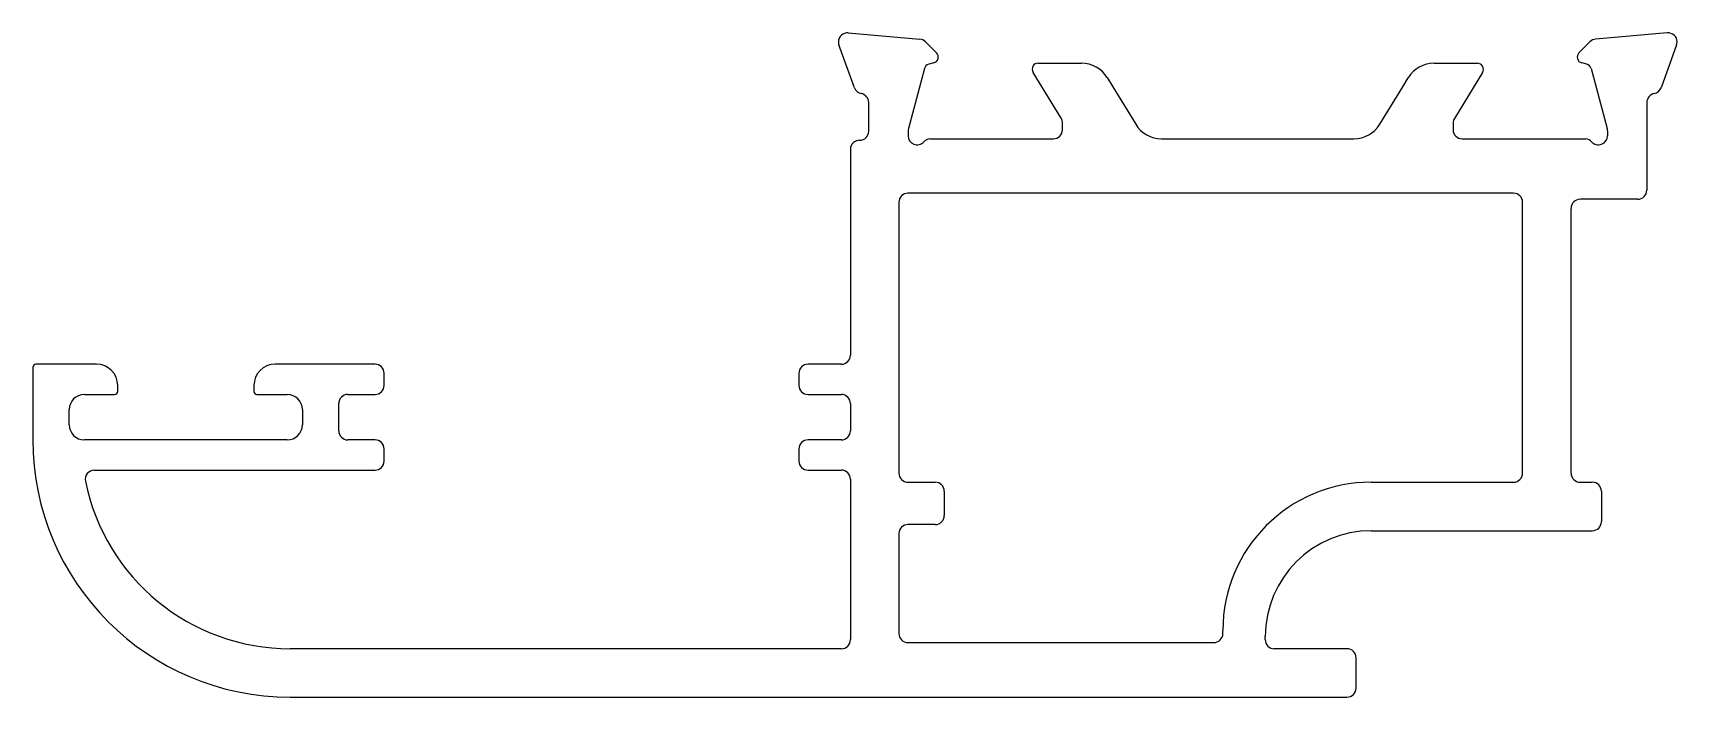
# Model space of a CAD drawing. Extents: x 431.8 to 486.1, y 755.5 to 777.5.
import ezdxf

# ---------------------------------------------------------------- set-up
doc = ezdxf.new("R2010")
doc.units = 0
doc.layers.get('0').update_dxf_attribs({"linetype": 'CONTINUOUS'})

msp = doc.modelspace()

# ---------------------------------------------------------------- linework, layer by layer
for p, q in [((458.683, 777.457), (461.048, 777.25)), ((461.234, 777.164), (461.598, 776.8)), ((482.815, 776.8), (483.179, 777.164)), ((485.73, 777.457), (483.365, 777.25)), ((458.888, 775.645), (458.374, 777.058)), ((486.039, 777.058), (485.525, 775.645)), ((461.198, 776.279), (460.667, 774.297)), ((461.508, 776.465), (461.339, 776.42)), ((465.713, 774.635), (464.786, 776.154)), ((464.957, 776.458), (466.382, 776.458)), ((478.031, 776.457), (479.457, 776.457)), ((479.627, 776.152), (478.701, 774.634)), ((483.074, 776.42), (482.905, 776.465)), ((483.215, 776.279), (483.746, 774.297)), ((467.236, 775.979), (467.42, 775.677)), ((467.42, 775.677), (468.176, 774.438)), ((476.238, 774.438), (476.993, 775.676)), ((476.993, 775.676), (477.178, 775.978)), ((459.357, 774.209), (459.357, 775.159)), ((485.057, 775.159), (485.057, 772.259)), ((465.757, 774.258), (465.757, 774.479)), ((478.657, 774.478), (478.657, 774.257)), ((459.057, 773.909), (459.054, 773.909)), ((460.657, 774.219), (460.657, 774.059)), ((461.383, 773.958), (465.457, 773.958)), ((469.03, 773.959), (475.384, 773.959)), ((478.957, 773.957), (483.043, 773.957)), ((483.757, 774.219), (483.757, 774.059)), ((458.754, 773.609), (458.754, 766.811)), ((460.354, 771.86), (460.354, 762.913)), ((480.654, 772.16), (460.654, 772.16)), ((480.954, 762.913), (480.954, 771.86)), ((482.554, 762.913), (482.554, 771.659)), ((484.757, 771.959), (482.854, 771.959)), ((431.754, 766.411), (431.754, 764.011)), ((433.854, 766.511), (431.854, 766.511)), ((443.054, 766.511), (439.754, 766.511)), ((458.454, 766.511), (457.354, 766.511)), ((434.554, 765.611), (434.554, 765.811)), ((439.054, 765.811), (439.054, 765.611)), ((443.354, 765.811), (443.354, 766.211)), ((457.054, 766.211), (457.054, 765.811)), ((433.454, 765.511), (434.454, 765.511)), ((439.154, 765.511), (440.154, 765.511)), ((441.854, 764.311), (441.854, 765.211)), ((442.154, 765.511), (443.054, 765.511)), ((457.354, 765.511), (458.454, 765.511)), ((458.754, 765.211), (458.754, 764.311)), ((432.954, 764.511), (432.954, 765.011)), ((440.654, 765.011), (440.654, 764.511)), ((440.154, 764.011), (433.454, 764.011)), ((443.054, 764.011), (442.154, 764.011)), ((443.354, 763.311), (443.354, 763.711)), ((457.054, 763.711), (457.054, 763.311)), ((458.454, 764.011), (457.354, 764.011)), ((433.783, 763.011), (443.054, 763.011)), ((457.354, 763.011), (458.454, 763.011)), ((458.754, 762.711), (458.754, 757.411)), ((460.654, 762.613), (461.554, 762.613)), ((475.954, 762.613), (480.654, 762.613)), ((482.854, 762.613), (483.254, 762.613)), ((461.854, 762.313), (461.854, 761.513)), ((483.554, 762.313), (483.554, 761.311)), ((460.354, 760.913), (460.354, 757.613)), ((461.554, 761.213), (460.654, 761.213)), ((475.954, 761.011), (483.254, 761.011)), ((471.054, 757.613), (471.054, 757.713)), ((458.454, 757.111), (440.254, 757.111)), ((460.654, 757.313), (470.754, 757.313)), ((472.454, 757.411), (472.454, 757.511)), ((475.154, 757.111), (472.754, 757.111)), ((475.454, 755.811), (475.454, 756.811)), ((440.254, 755.511), (475.154, 755.511))]:
    msp.add_line(p, q)
for centre, radius, start, end in [((458.657, 777.159), 0.3, 85, 180), ((458.638, 777.155), 0.281, 179.336, 200.2803), ((461.022, 776.952), 0.3, 45, 85), ((483.391, 776.952), 0.3, 95, 135), ((485.757, 777.159), 0.3, 0, 95), ((485.775, 777.155), 0.281, 339.7197, 0.664), ((461.457, 776.659), 0.2, 285, 45), ((482.957, 776.659), 0.2, 135, 255), ((461.391, 776.227), 0.2, 105, 165), ((464.957, 776.258), 0.2, 90, 211.3955), ((466.382, 775.458), 1, 31.3955, 90), ((478.031, 775.457), 1, 90, 148.6045), ((479.457, 776.257), 0.2, 328.6045, 90), ((483.022, 776.227), 0.2, 15, 75), ((459.17, 775.748), 0.3, 200, 259.0957), ((459.057, 775.159), 0.3, 0, 79.0957), ((485.357, 775.159), 0.3, 100.9043, 180), ((485.243, 775.748), 0.3, 280.9043, 340), ((465.457, 774.479), 0.3, 0, 31.3955), ((469.03, 774.959), 1, 211.4, 270), ((475.384, 774.959), 1, 270, 328.6), ((478.957, 774.478), 0.3, 148.6045, 180), ((459.054, 773.609), 0.3, 90, 180), ((459.057, 774.209), 0.3, 270, 0), ((460.957, 774.219), 0.3, 165, 180), ((460.957, 774.059), 0.3, 180, 318.1897), ((461.404, 773.659), 0.3, 94.0001, 138.1897), ((465.457, 774.258), 0.3, 270, 0), ((478.957, 774.257), 0.3, 180, 270), ((483.009, 773.659), 0.3, 41.8103, 83.5757), ((483.457, 774.059), 0.3, 221.8103, 0), ((483.457, 774.219), 0.3, 360, 15), ((484.757, 772.259), 0.3, 270, 0), ((460.654, 771.86), 0.3, 90, 180), ((480.654, 771.86), 0.3, 360, 90), ((482.854, 771.659), 0.3, 90, 180), ((458.454, 766.811), 0.3, 270, 0), ((431.854, 766.411), 0.1, 90, 180), ((433.854, 765.811), 0.7, 360, 90), ((439.754, 765.811), 0.7, 90, 180), ((443.054, 766.211), 0.3, 0, 90), ((457.354, 766.211), 0.3, 90, 180), ((443.054, 765.811), 0.3, 270, 0), ((457.354, 765.811), 0.3, 180, 270), ((433.454, 765.011), 0.5, 90, 180), ((434.454, 765.611), 0.1, 270, 0), ((439.154, 765.611), 0.1, 180, 270), ((440.154, 765.011), 0.5, 0, 90), ((442.154, 765.211), 0.3, 90, 180), ((458.454, 765.211), 0.3, 360, 90), ((433.454, 764.511), 0.5, 180, 270), ((440.154, 764.511), 0.5, 270, 360), ((442.154, 764.311), 0.3, 180, 270), ((458.454, 764.311), 0.3, 270, 360), ((440.254, 764.011), 8.5, 180, 270), ((443.054, 763.711), 0.3, 0, 90), ((457.354, 763.711), 0.3, 90, 180), ((433.783, 762.711), 0.3, 90, 191.3598), ((443.054, 763.311), 0.3, 270, 0), ((457.354, 763.311), 0.3, 180, 270), ((458.454, 762.711), 0.3, 0, 90), ((440.254, 764.011), 6.9, 191.3598, 270), ((460.654, 762.913), 0.3, 180, 270), ((461.554, 762.313), 0.3, 0, 90), ((475.954, 757.713), 4.9, 90, 180), ((480.654, 762.913), 0.3, 270, 360), ((482.854, 762.913), 0.3, 180, 270), ((483.254, 762.313), 0.3, 0, 90), ((461.554, 761.513), 0.3, 270, 0), ((460.654, 760.913), 0.3, 90, 180), ((475.954, 757.511), 3.5, 90, 180), ((483.254, 761.311), 0.3, 270, 0), ((460.654, 757.613), 0.3, 180, 270), ((470.754, 757.613), 0.3, 270, 0), ((458.454, 757.411), 0.3, 270, 0), ((472.754, 757.411), 0.3, 180, 270), ((475.154, 756.811), 0.3, 0, 90), ((475.154, 755.811), 0.3, 270, 0)]:
    msp.add_arc(centre, radius, start, end)

doc.saveas('drawing.dxf')
